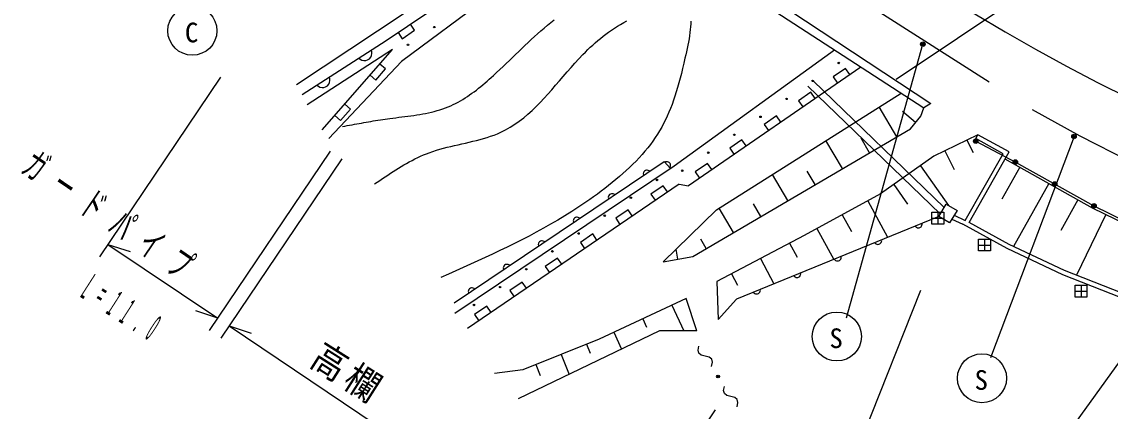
# Model space of a CAD drawing. Units: millimetres, scale not verified. Extents: x 40000 to 680000, y 20000 to 380000.
# Drawn here: x 279915 to 352793, y 262310 to 288421 of the extents above; entities that cross this region are included whole.
import ezdxf
from ezdxf.enums import TextEntityAlignment as Align

# ---------------------------------------------------------------- set-up
doc = ezdxf.new("R2010")
doc.units = ezdxf.units.MM
doc.header["$LTSCALE"] = 1000
doc.layers.add('M-BGD', color=7, linetype='Continuous', lineweight=25)
doc.styles.add('ＭＳ ゴシック', font='')
doc.styles.get('ＭＳ ゴシック').set_extended_font_data('MS Gothic')

msp = doc.modelspace()

# ---------------------------------------------------------------- linework, layer by layer
at = {"layer": 'M-BGD'}
for p, q in [((304306, 287159), (314032, 293725)), ((314721, 292736), (305330, 285764)), ((348650, 291384), (338466, 284557)), ((298693, 283540), (304306, 287159)), ((304748, 286558), (299029, 282852)), ((300031, 281168), (304748, 286558)), ((323590, 278751), (334322, 286537)), ((335144, 268576), (340249, 286918)), ((305330, 285764), (300472, 280594)), ((336091, 285386), (324545, 277429)), ((293219, 284695), (285127, 272669)), ((341679, 275972), (332893, 284453)), ((341414, 275533), (332545, 284093)), ((340771, 282947), (340313, 282640)), ((338504, 280713), (337330, 282713)), ((339764, 281670), (338878, 282401)), ((336682, 279644), (336113, 280613)), ((343793, 280586), (343938, 280848)), ((350369, 280725), (344769, 265894)), ((334860, 278574), (333758, 280451)), ((343199, 280487), (343608, 279649)), ((292490, 267714), (300583, 279740)), ((301337, 279233), (293244, 267207)), ((341720, 279764), (342334, 278508)), ((308904, 268875), (323590, 278751)), ((333038, 277505), (332505, 278413)), ((340086, 278772), (341967, 276107)), ((346733, 278663), (345541, 276537)), ((331216, 276436), (330187, 278189)), ((323921, 277540), (309749, 267847)), ((323921, 277540), (324545, 277429)), ((338298, 277510), (339221, 276201)), ((348683, 277570), (346319, 273355)), ((329394, 275366), (328897, 276212)), ((336553, 276414), (337889, 273969)), ((350632, 276477), (349487, 274436)), ((327572, 274297), (326615, 275928)), ((334852, 275483), (335468, 274357)), ((360693, 275777), (338604, 245062)), ((341241, 275648), (341241, 274848)), ((352509, 275491), (350529, 271423)), ((341317, 275372), (327776, 269829)), ((340841, 275248), (341641, 275248)), ((342194, 275190), (342925, 274844)), ((342349, 275448), (343074, 275106)), ((333151, 274553), (334278, 272491)), ((285685, 273499), (287164, 273010)), ((285685, 273499), (293049, 268543)), ((325750, 273228), (325392, 273838)), ((331327, 273574), (331825, 272632)), ((343982, 273453), (344782, 273453)), ((344382, 273853), (344382, 273053)), ((323847, 272510), (323725, 273172)), ((329381, 272546), (330276, 270853)), ((327435, 271518), (327832, 270767)), ((340082, 270396), (332692, 251789)), ((350837, 270758), (350837, 269958)), ((327776, 269829), (326536, 268471)), ((350437, 270358), (351237, 270358)), ((293049, 268543), (291570, 269032)), ((323435, 269413), (324234, 267700)), ((321492, 268508), (321749, 267956)), ((293802, 268036), (295281, 267547)), ((293802, 268036), (318819, 251201)), ((319550, 267602), (320075, 266475)), ((317728, 266806), (317974, 266194)), ((316027, 266121), (316565, 264783)), ((314325, 265436), (314618, 264711)), ((318260, 250372), (326353, 262398))]:
    msp.add_line(p, q, dxfattribs=at)
for points in [[(318231, 302648), (324659, 297790), (332804, 292000), (344678, 284395)], [(316642, 299715), (322752, 295199), (330289, 289876), (340771, 282947)], [(316172, 299397), (322399, 294714), (329952, 289379), (340313, 282640)], [(298303, 284209), (307306, 290211), (302719, 297204), (298387, 294486), (297121, 296604)], [(332030, 296880), (333920, 295473), (335834, 294099), (337772, 292759), (339733, 291452), (341716, 290180), (343721, 288943), (345748, 287741), (347795, 286575), (349862, 285444), (351949, 284350), (354054, 283293)], [(301397, 281400), (301554, 281430), (301711, 281459), (301869, 281488), (302026, 281517), (302183, 281546), (302341, 281575), (302499, 281603), (302657, 281632), (302814, 281660), (302973, 281687), (303131, 281714), (303289, 281741), (303448, 281768), (303607, 281794), (303766, 281819), (303926, 281844), (304086, 281868), (304246, 281892), (304406, 281915), (304567, 281937), (304766, 281963), (304966, 281989), (305166, 282014), (305366, 282039), (305566, 282065), (305766, 282091), (305966, 282118), (306165, 282146), (306364, 282176), (306562, 282208), (306759, 282243), (306955, 282280), (307150, 282320), (307343, 282364), (307535, 282411), (307726, 282463), (307914, 282519), (308101, 282579), (308286, 282645), (308468, 282717), (308635, 282788), (308800, 282865), (308963, 282945), (309124, 283031), (309283, 283120), (309441, 283213), (309597, 283310), (309751, 283411), (309904, 283515), (310055, 283622), (310204, 283732), (310353, 283844), (310499, 283959), (310645, 284076), (310789, 284196), (310932, 284317), (311074, 284439), (311214, 284563), (311354, 284688), (311492, 284814), (311709, 285013), (311924, 285213), (312137, 285414), (312349, 285616), (312560, 285818), (312769, 286021), (312978, 286224), (313187, 286426), (313396, 286627), (313605, 286828), (313815, 287027), (314025, 287225), (314238, 287421), (314451, 287615), (314667, 287806), (314885, 287995), (315105, 288181), (315328, 288363), (315554, 288541)], [(303543, 277547), (303718, 277668), (303893, 277789), (304069, 277909), (304245, 278028), (304421, 278147), (304598, 278264), (304776, 278380), (304954, 278494), (305134, 278606), (305314, 278717), (305496, 278824), (305679, 278929), (305863, 279031), (306048, 279130), (306236, 279226), (306425, 279318), (306616, 279406), (306808, 279490), (307003, 279569), (307200, 279644), (307436, 279727), (307674, 279803), (307914, 279875), (308156, 279941), (308400, 280005), (308645, 280065), (308891, 280123), (309138, 280179), (309384, 280235), (309630, 280290), (309875, 280346), (310119, 280404), (310361, 280464), (310602, 280527), (310840, 280594), (311075, 280665), (311307, 280742), (311536, 280824), (311760, 280913), (311980, 281010), (312307, 281173), (312624, 281354), (312931, 281551), (313229, 281764), (313520, 281990), (313804, 282230), (314081, 282481), (314353, 282742), (314620, 283013), (314884, 283291), (315144, 283576), (315403, 283866), (315660, 284161), (315916, 284458), (316173, 284756), (316431, 285055), (316691, 285353), (316954, 285649), (317221, 285941), (317491, 286229), (317653, 286391), (317816, 286550), (317981, 286707), (318147, 286860), (318316, 287010), (318487, 287158), (318662, 287302), (318839, 287444), (319021, 287583), (319207, 287720), (319398, 287854), (319594, 287985), (319795, 288115), (320002, 288242), (320216, 288367), (320436, 288489)], [(305108, 287700), (305388, 287285), (306216, 287845), (305937, 288259)], [(324703, 288460), (324703, 288278), (324694, 288089), (324677, 287893), (324654, 287690), (324625, 287483), (324590, 287272), (324552, 287058), (324509, 286843), (324464, 286627), (324417, 286411), (324368, 286197), (324319, 285985), (324240, 285633), (324159, 285292), (324078, 284960), (323996, 284638), (323912, 284325), (323826, 284020), (323737, 283724), (323645, 283435), (323550, 283154), (323452, 282879), (323349, 282611), (323242, 282350), (323130, 282094), (323012, 281843), (322889, 281597), (322760, 281355), (322624, 281118), (322481, 280884), (322331, 280653), (322173, 280425), (322004, 280195), (321827, 279967), (321642, 279742), (321450, 279520), (321251, 279300), (321045, 279083), (320833, 278868), (320615, 278656), (320392, 278446), (320164, 278240), (319931, 278036), (319694, 277835), (319453, 277636), (319208, 277441), (318960, 277248), (318709, 277058), (318456, 276871), (318201, 276687), (317944, 276506), (317686, 276328), (317219, 276015), (316749, 275711), (316277, 275416), (315802, 275129), (315324, 274851), (314845, 274579), (314363, 274315), (313879, 274056), (313394, 273804), (312907, 273557), (312419, 273315), (311929, 273077), (311438, 272844), (310946, 272613), (310453, 272386), (309960, 272161), (309465, 271938), (308971, 271717), (308476, 271496), (307981, 271276)], [(302483, 285983), (302582, 285904), (302686, 285852), (302824, 285822), (302941, 285826), (303063, 285858), (303198, 285944), (303277, 286043), (303329, 286147), (303359, 286286), (303355, 286402), (303323, 286525)], [(303239, 284834), (303616, 284505), (304274, 285258), (303898, 285587)], [(335348, 284874), (335064, 285286), (334241, 284719), (334524, 284307)], [(299676, 284174), (299775, 284095), (299880, 284043), (300018, 284013), (300134, 284017), (300257, 284048), (300391, 284135), (300471, 284234), (300522, 284338), (300552, 284476), (300548, 284593), (300517, 284716)], [(322856, 272326), (326435, 275814), (338785, 283634)], [(333039, 283283), (332755, 283695), (331932, 283127), (332215, 282715)], [(300881, 282139), (301257, 281810), (301916, 282562), (301539, 282892)], [(322856, 272326), (324839, 272693), (339415, 281248), (340112, 282092), (340313, 282640)], [(330730, 281692), (330446, 282103), (329622, 281536), (329906, 281124)], [(347556, 282541), (350752, 280771), (354090, 279076), (357398, 277532), (360799, 276049), (364206, 274628), (367648, 273334), (371136, 272128), (375219, 270838), (378789, 269851), (382308, 268901), (387080, 267421), (390253, 265805), (393376, 263876), (395173, 262212), (396918, 259767)], [(343938, 280848), (340981, 279403), (337403, 276879), (332300, 274088), (326462, 271004), (326536, 268471)], [(343074, 275106), (345622, 279576), (343793, 280586)], [(362055, 266893), (349733, 271735), (346033, 273491), (343337, 274961), (346033, 279691), (343938, 280848)], [(328420, 280100), (328137, 280512), (327313, 279944), (327597, 279533)], [(343788, 280415), (346442, 279018), (351706, 276078), (357080, 273439), (362612, 271109), (368217, 269042), (373925, 267202), (379731, 265758), (381333, 264644), (398411, 249224)], [(383071, 262824), (381120, 264552), (380517, 265150), (379632, 265579), (373876, 267010), (368205, 268835), (362581, 270970), (357019, 273296), (351607, 275930), (345759, 279210)], [(308868, 269572), (322930, 279045), (323345, 278586)], [(321965, 278395), (321915, 278434), (321862, 278458), (321793, 278472), (321735, 278469), (321674, 278452), (321607, 278407), (321569, 278357), (321544, 278304), (321530, 278235), (321533, 278177), (321550, 278116)], [(323305, 278630), (323336, 278686), (323353, 278741), (323357, 278812), (323345, 278869), (323320, 278927), (323266, 278986), (323211, 279017), (323155, 279034), (323085, 279038), (323027, 279026), (322970, 279001)], [(326111, 278509), (325828, 278921), (325004, 278353), (325288, 277941)], [(323153, 277014), (322870, 277427), (322045, 276862), (322327, 276450)], [(319621, 276816), (319571, 276855), (319518, 276880), (319449, 276893), (319391, 276890), (319330, 276873), (319264, 276829), (319225, 276778), (319200, 276726), (319187, 276656), (319190, 276598), (319207, 276537)], [(320791, 275399), (320508, 275811), (319683, 275247), (319965, 274834)], [(317278, 275238), (317228, 275276), (317175, 275301), (317105, 275314), (317047, 275311), (316986, 275294), (316920, 275250), (316881, 275200), (316857, 275147), (316843, 275077), (316846, 275019), (316863, 274958)], [(339732, 274723), (339773, 274675), (339820, 274640), (339885, 274613), (339943, 274604), (340006, 274609), (340080, 274639), (340128, 274680), (340163, 274727), (340190, 274792), (340199, 274850), (340194, 274913)], [(361945, 266614), (349614, 271460), (345897, 273224), (342925, 274844)], [(318429, 273783), (318146, 274196), (317321, 273631), (317603, 273219)], [(314934, 273659), (314884, 273697), (314831, 273722), (314762, 273736), (314704, 273733), (314643, 273716), (314576, 273671), (314538, 273621), (314513, 273568), (314499, 273499), (314502, 273440), (314519, 273380)], [(337023, 273615), (337065, 273567), (337111, 273532), (337177, 273505), (337234, 273496), (337297, 273500), (337371, 273530), (337419, 273571), (337454, 273618), (337482, 273683), (337490, 273741), (337486, 273804)], [(316066, 272168), (315784, 272580), (314959, 272016), (315241, 271603)], [(334315, 272506), (334356, 272458), (334403, 272423), (334468, 272396), (334526, 272387), (334589, 272391), (334663, 272422), (334711, 272463), (334746, 272510), (334773, 272575), (334782, 272632), (334778, 272696)], [(312590, 272080), (312540, 272119), (312487, 272143), (312418, 272157), (312360, 272154), (312299, 272137), (312233, 272092), (312194, 272042), (312169, 271989), (312156, 271920), (312159, 271862), (312176, 271801)], [(331607, 271398), (331648, 271350), (331695, 271315), (331760, 271287), (331818, 271279), (331881, 271283), (331955, 271313), (332003, 271354), (332038, 271401), (332065, 271466), (332074, 271524), (332070, 271587)], [(310247, 270501), (310197, 270540), (310144, 270565), (310074, 270578), (310016, 270575), (309955, 270558), (309889, 270514), (309850, 270463), (309826, 270411), (309812, 270341), (309815, 270283), (309832, 270222)], [(313704, 270552), (313422, 270965), (312597, 270400), (312879, 269988)], [(328899, 270289), (328940, 270241), (328987, 270206), (329052, 270179), (329110, 270170), (329173, 270174), (329247, 270204), (329295, 270246), (329330, 270292), (329357, 270358), (329366, 270415), (329361, 270478)], [(325104, 267700), (324406, 269866), (318578, 267149), (313475, 265093), (311566, 264836)], [(311342, 268937), (311060, 269349), (310235, 268785), (310517, 268372)], [(325104, 267700), (322617, 267700), (313144, 263135)], [(326107, 265320), (326162, 265592), (326110, 265795), (325949, 265930), (325680, 265997), (325411, 266064), (325250, 266199), (325197, 266402), (325253, 266674)], [(327814, 262614), (327870, 262886), (327817, 263089), (327657, 263224), (327387, 263291), (327118, 263357), (326958, 263492), (326905, 263696), (326961, 263967)]]:
    msp.add_lwpolyline(points, dxfattribs=at)
for points in [[(340841, 274848), (340841, 275648), (341641, 275648), (341641, 274848)], [(342041, 274936), (341317, 275372), (341815, 276198), (342539, 275762)], [(343982, 273053), (343982, 273853), (344782, 273853), (344782, 273053)], [(350437, 269958), (350437, 270758), (351237, 270758), (351237, 269958)]]:
    msp.add_lwpolyline(points, close=True, dxfattribs=at)
for centre, radius in [((291336, 287817), 1641), ((307537, 288060), 50), ((305779, 286873), 50), ((340249, 286918), 150), ((340249, 286918), 90), ((340249, 286918), 30), ((334616, 285658), 50), ((332869, 284454), 50), ((331122, 283250), 50), ((329375, 282046), 50), ((327629, 280843), 50), ((350369, 280725), 150), ((350369, 280725), 90), ((350369, 280725), 30), ((343788, 280415), 150), ((343788, 280415), 132), ((343788, 280415), 114), ((343788, 280415), 96), ((343788, 280415), 78), ((343788, 280415), 60), ((343788, 280415), 42), ((343788, 280415), 24), ((343788, 280415), 6), ((325882, 279639), 50), ((346442, 279018), 150), ((346442, 279018), 132), ((346442, 279018), 114), ((324135, 278435), 50), ((346442, 279018), 96), ((346442, 279018), 78), ((346442, 279018), 60), ((346442, 279018), 42), ((346442, 279018), 24), ((346442, 279018), 6), ((322447, 277816), 50), ((349074, 277548), 150), ((349074, 277548), 132), ((349074, 277548), 114), ((349074, 277548), 96), ((349074, 277548), 78), ((349074, 277548), 60), ((349074, 277548), 42), ((349074, 277548), 24), ((349074, 277548), 6), ((320696, 276619), 50), ((351706, 276078), 150), ((351706, 276078), 132), ((351706, 276078), 114), ((351706, 276078), 96), ((351706, 276078), 78), ((351706, 276078), 60), ((351706, 276078), 42), ((351706, 276078), 24), ((351706, 276078), 6), ((318945, 275421), 50), ((317194, 274224), 50), ((315443, 273026), 50), ((313692, 271829), 50), ((311941, 270631), 50), ((310190, 269433), 50), ((334488, 267321), 1641), ((344207, 264522), 1641), ((326534, 264644), 96), ((326534, 264644), 64), ((326534, 264644), 32), ((326534, 264644), 3)]:
    msp.add_circle(centre, radius, dxfattribs=at)

# ---------------------------------------------------------------- texts
at = {"layer": 'M-BGD', "style": 'ＭＳ ゴシック'}
for s, p in [('C', (290837, 286644)), ('S', (333990, 266148)), ('S', (343708, 263349))]:
    msp.add_text(s, height=1320, dxfattribs=at).set_placement(p, align=Align.BOTTOM_LEFT)
at = {"layer": 'M-BGD', "char_height": 1833, "attachment_point": 7, "style": 'ＭＳ ゴシック'}
for s, insert, rotation in [('\\T1.7;\\W0.55;ガードパイプ', (279724, 278317), 325.8), ('\\T2.75;\\W0.3;L=11.0', (283735, 269990), 327.4), ('\\T1.16;\\W0.9;高欄', (298994, 265287), 327.6)]:
    msp.add_mtext(s, dxfattribs=dict(at, insert=insert, rotation=rotation))

doc.saveas('drawing.dxf')
